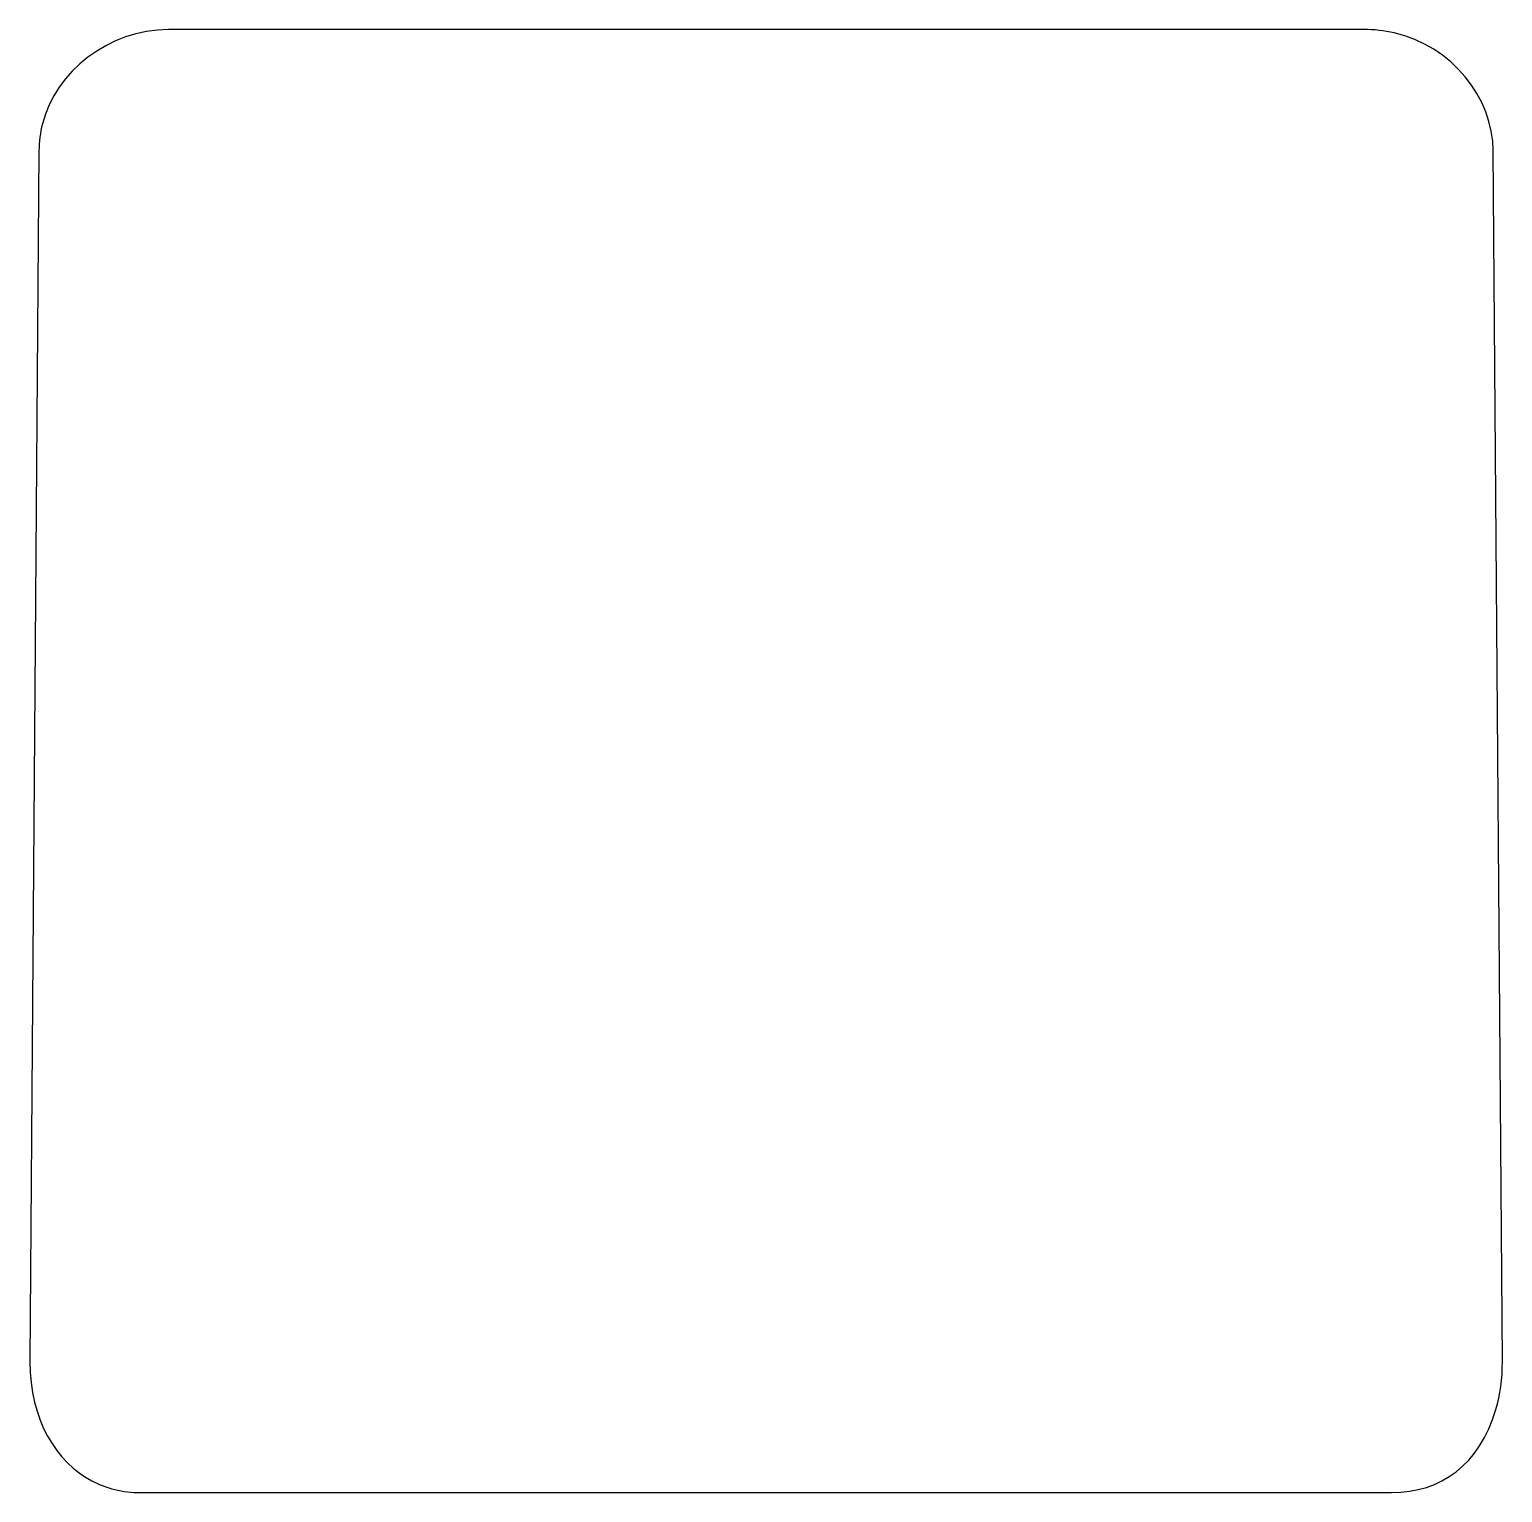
# Model space of a CAD drawing. Header units: millimetres. Extents: x 99.2 to 111.4, y 142.5 to 154.6.
import ezdxf

# ---------------------------------------------------------------- set-up
doc = ezdxf.new("R2010")
doc.units = ezdxf.units.MM
doc.header["$MEASUREMENT"] = 0
doc.layers.get('0').update_dxf_attribs({"lineweight": 0})

msp = doc.modelspace()

# ---------------------------------------------------------------- linework, layer by layer
at = {"color": 18, "lineweight": 25, "true_color": 0x000000}
for p, q in [((110.238, 154.56), (100.37, 154.56)), ((99.299, 153.557), (99.224, 143.562)), ((111.384, 143.562), (111.309, 153.557)), ((100.139, 142.478), (110.469, 142.478))]:
    msp.add_line(p, q, dxfattribs=at)
for points in [[(100.37, 154.56), (99.877, 154.56), (99.434, 154.209), (99.328, 153.782), (99.309, 153.708), (99.3, 153.633), (99.299, 153.557)], [(111.309, 153.557), (111.306, 153.997), (110.966, 154.425), (110.49, 154.532), (110.408, 154.551), (110.323, 154.56), (110.238, 154.56)], [(99.224, 143.562), (99.221, 143.079), (99.447, 142.725), (99.736, 142.575), (99.855, 142.513), (99.989, 142.478), (100.139, 142.478)], [(110.469, 142.478), (110.877, 142.478), (111.195, 142.709), (111.33, 143.164), (111.366, 143.284), (111.385, 143.419), (111.384, 143.562)]]:
    msp.add_open_spline(points, degree=3, knots=[0, 0, 0, 0, 1, 1, 1, 2, 2, 2, 2], dxfattribs=at)

doc.saveas('drawing.dxf')
